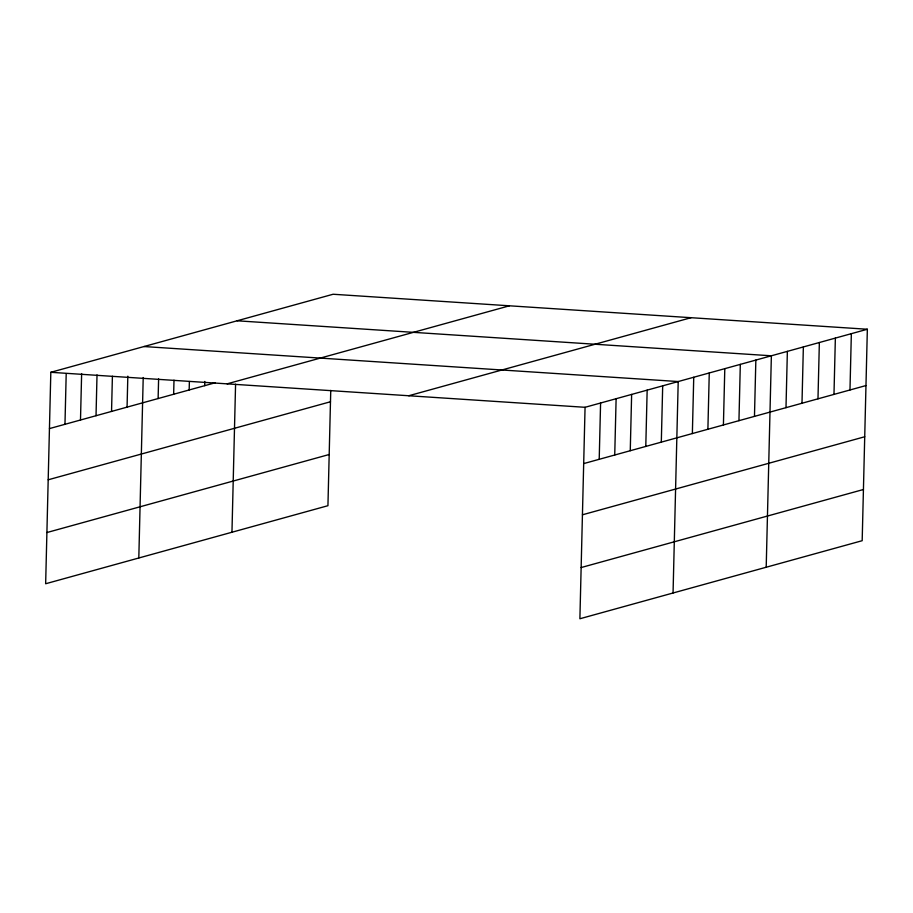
<?xml version="1.0" encoding="UTF-8"?>
<svg xmlns="http://www.w3.org/2000/svg" width="913" height="913" viewBox="0 0 913 913"><rect width="100%" height="100%" fill="white"/><g stroke="black" fill="none" stroke-linecap="round" stroke-linejoin="round"><path stroke-width="1.37" d="M867.35 329.251L585.062 407.301L579.892 618.752L862.18 540.701L867.35 329.251L333.108 294.248L50.82 372.299L45.65 583.749L327.938 505.699L330.757 390.376M64.971 424.305L66.204 373.634M80.492 420.014L81.634 373.565M96.025 415.723L97.018 374.901M111.546 411.432L112.402 376.247M127.067 407.141L127.831 376.167M138.81 557.991L143.215 377.514M158.12 398.547L158.611 378.849M173.653 394.256L173.995 380.185M189.174 389.965L189.379 381.52M204.706 385.674L204.809 381.451M231.959 532.233L235.577 384.202M599.213 459.307L600.583 403.01M614.734 455.016L616.115 398.719M630.255 450.725L631.636 394.427M645.788 446.434L647.157 390.136M661.309 442.143L662.69 385.845M673.052 592.994L678.211 381.543L143.969 346.541M692.362 433.549L693.743 377.252M707.895 429.258L709.264 372.961M723.416 424.967L724.796 368.669M738.948 420.676L740.317 364.378M754.469 416.385L755.85 360.087M766.201 567.235L771.371 355.796L237.129 320.794M785.99 407.666L787.371 351.368M801.991 403.249L803.36 346.951M817.98 398.821L819.36 342.523M833.98 394.405L835.361 338.107M849.98 389.977L851.35 333.679M49.439 428.596L215.057 382.809M227.12 383.848L509.408 305.809M48.195 479.793L330.483 401.754M408.762 395.751L691.05 317.701M46.905 532.541L329.194 454.503M583.681 463.599L865.969 385.56M582.437 514.795L864.725 436.756M581.147 567.544L863.436 489.505M50.82 372.299L585.062 407.301"/></g></svg>
